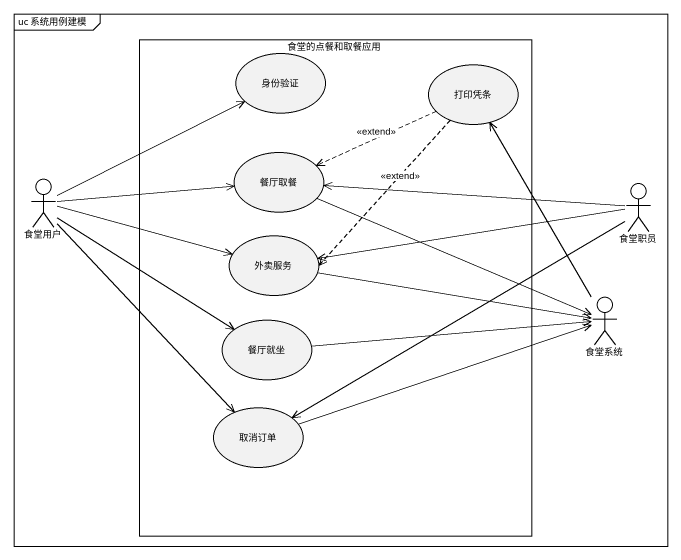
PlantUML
@startuml
mainframe uc 系统用例建模
rectangle 食堂的点餐和取餐应用 {
  usecase 身份验证
  usecase 打印凭条
  usecase 餐厅取餐
  usecase 外卖服务
  usecase 餐厅就坐
  usecase 取消订单
}
actor 食堂用户
actor 食堂职员
actor 食堂系统
打印凭条 .left.> 餐厅取餐 : <<extend>>
打印凭条 ..> 外卖服务 : <<extend>>
打印凭条 <-- 食堂系统
餐厅取餐 <-right- 食堂职员
餐厅取餐 -right-> 食堂系统
食堂用户 -right-> 身份验证
食堂用户 -right-> 餐厅取餐
食堂用户 -right-> 外卖服务
食堂用户 -right-> 餐厅就坐
食堂用户 --> 取消订单
外卖服务 <-right- 食堂职员
外卖服务 -right-> 食堂系统
餐厅就坐 -right-> 食堂系统
取消订单 <-right- 食堂职员
取消订单 -right-> 食堂系统
@enduml
